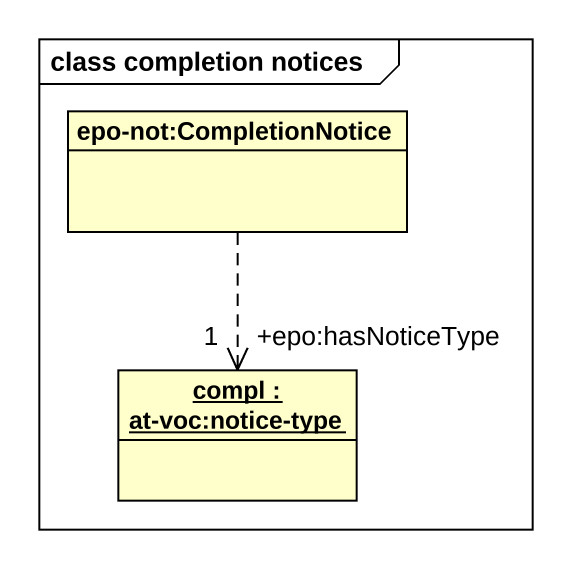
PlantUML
@startuml
mainframe class completion notices
hide circle
hide empty members
class "epo-not:CompletionNotice" as epo_not_CompletionNotice
object "compl : at-voc:notice-type" as compl
epo_not_CompletionNotice ..> "+epo:hasNoticeType\n1" compl
@enduml
